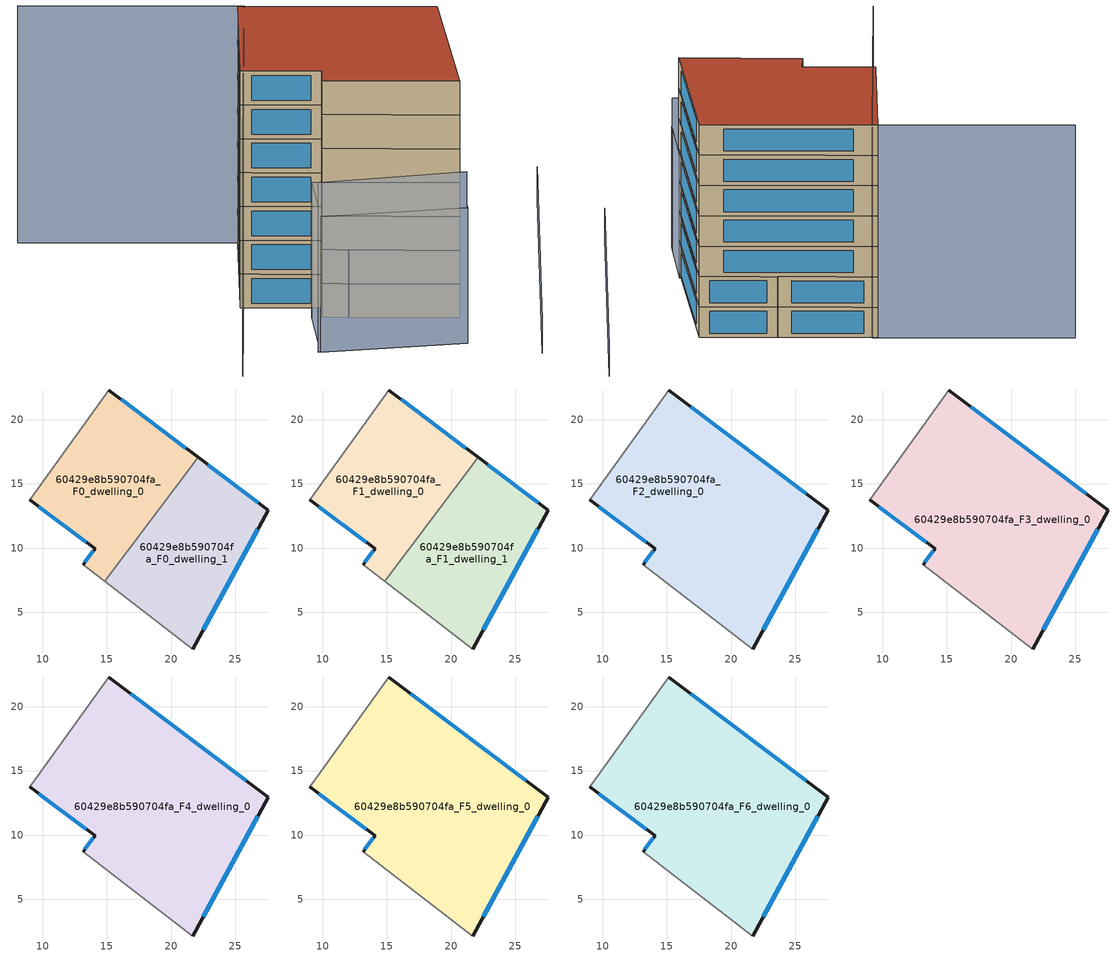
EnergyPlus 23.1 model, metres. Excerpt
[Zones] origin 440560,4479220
60429e8b590704fa_F0_dwelling_0
 floor ground (EU_floor_Construction): 22.1,17.06 14.83,7.43 13.15,8.73 14.08,9.95 9,13.75 9.15,13.96 15.15,22.31 z0
 wall outside (EU_wall_Construction): 9,13.75 14.08,9.95 13.15,8.73 / 22.1,17.06 15.15,22.31 z0:3
 wall adiabatic (EU_wall_Construction): 15.15,22.31 9.15,13.96 9,13.75 / 13.15,8.73 14.83,7.43 z0:3
 wall to 60429e8b590704fa_F0_dwelling_1 (EU_wall_Construction): 14.83,7.43 22.1,17.06 z0:3
 window (EU_Window_Construction): 13.95,9.78 13.28,8.9 / 9.71,13.23 13.37,10.48 / 21.13,17.79 16.11,21.58 z0.42:2.58
60429e8b590704fa_F0_dwelling_1
 floor ground (EU_floor_Construction): 27.54,12.95 21.68,2.15 14.83,7.43 22.1,17.06 z0
 wall outside (EU_wall_Construction): 21.68,2.15 27.54,12.95 22.1,17.06 z0:3
 wall adiabatic (EU_wall_Construction): 14.83,7.43 21.68,2.15 z0:3
 window (EU_Window_Construction): 26.78,13.52 22.85,16.49 / 22.49,3.65 26.72,11.45 z0.42:2.58
60429e8b590704fa_F1_dwelling_0
 floor to 60429e8b590704fa_F0_dwelling_0 (EU_floor_Construction): 22.1,17.06 14.83,7.43 13.15,8.73 14.08,9.95 9,13.75 9.15,13.96 15.15,22.31 z3
 wall outside (EU_wall_Construction): 9,13.75 14.08,9.95 13.15,8.73 / 22.1,17.06 15.15,22.31 z3:6
 wall adiabatic (EU_wall_Construction): 15.15,22.31 9.15,13.96 9,13.75 / 13.15,8.73 14.83,7.43 z3:6
 wall to 60429e8b590704fa_F1_dwelling_1 (EU_wall_Construction): 14.83,7.43 22.1,17.06 z3:6
 window (EU_Window_Construction): 13.95,9.78 13.28,8.9 / 9.71,13.23 13.37,10.48 / 21.13,17.79 16.11,21.58 z3.42:5.58
60429e8b590704fa_F1_dwelling_1
 floor to 60429e8b590704fa_F0_dwelling_1 (EU_floor_Construction): 27.54,12.95 21.68,2.15 14.83,7.43 22.1,17.06 z3
 wall outside (EU_wall_Construction): 21.68,2.15 27.54,12.95 22.1,17.06 z3:6
 wall adiabatic (EU_wall_Construction): 14.83,7.43 21.68,2.15 z3:6
 window (EU_Window_Construction): 26.78,13.52 22.85,16.49 / 22.49,3.65 26.72,11.45 z3.42:5.58
60429e8b590704fa_F2_dwelling_0
 floor to 60429e8b590704fa_F1_dwelling_0 (EU_floor_Construction): 22.1,17.06 14.83,7.43 13.15,8.73 14.08,9.95 9,13.75 9.15,13.96 15.15,22.31 z6
 floor to 60429e8b590704fa_F1_dwelling_1 (EU_floor_Construction): 27.54,12.95 21.68,2.15 14.83,7.43 22.1,17.06 z6
 wall outside (EU_wall_Construction): 9,13.75 14.08,9.95 13.15,8.73 / 21.68,2.15 27.54,12.95 15.15,22.31 z6:9
 wall adiabatic (EU_wall_Construction): 15.15,22.31 9.15,13.96 9,13.75 / 13.15,8.73 21.68,2.15 z6:9
 window (EU_Window_Construction): 13.95,9.78 13.28,8.9 / 9.71,13.23 13.37,10.48 / 25.82,14.25 16.87,21.01 / 22.49,3.65 26.72,11.45 z6.42:8.58
60429e8b590704fa_F3_dwelling_0
 floor to 60429e8b590704fa_F2_dwelling_0 (EU_floor_Construction): 27.54,12.95 21.68,2.15 13.15,8.73 14.08,9.95 9,13.75 9.15,13.96 15.15,22.31 z9
 wall outside (EU_wall_Construction): 9,13.75 14.08,9.95 13.15,8.73 / 21.68,2.15 27.54,12.95 15.15,22.31 z9:12
 wall adiabatic (EU_wall_Construction): 15.15,22.31 9.15,13.96 9,13.75 / 13.15,8.73 21.68,2.15 z9:12
 window (EU_Window_Construction): 13.95,9.78 13.28,8.9 / 9.71,13.23 13.37,10.48 / 25.82,14.25 16.87,21.01 / 22.49,3.65 26.72,11.45 z9.42:11.58
60429e8b590704fa_F4_dwelling_0
 floor to 60429e8b590704fa_F3_dwelling_0 (EU_floor_Construction): 27.54,12.95 21.68,2.15 13.15,8.73 14.08,9.95 9,13.75 9.15,13.96 15.15,22.31 z12
 wall outside (EU_wall_Construction): 9,13.75 14.08,9.95 13.15,8.73 / 21.68,2.15 27.54,12.95 15.15,22.31 z12:15
 wall adiabatic (EU_wall_Construction): 15.15,22.31 9.15,13.96 9,13.75 / 13.15,8.73 21.68,2.15 z12:15
 window (EU_Window_Construction): 13.95,9.78 13.28,8.9 / 9.71,13.23 13.37,10.48 / 25.82,14.25 16.87,21.01 / 22.49,3.65 26.72,11.45 z12.42:14.58
60429e8b590704fa_F5_dwelling_0
 floor to 60429e8b590704fa_F4_dwelling_0 (EU_floor_Construction): 27.54,12.95 21.68,2.15 13.15,8.73 14.08,9.95 9,13.75 9.15,13.96 15.15,22.31 z15
 wall outside (EU_wall_Construction): 9,13.75 14.08,9.95 13.15,8.73 / 21.68,2.15 27.54,12.95 15.15,22.31 z15:18
 wall adiabatic (EU_wall_Construction): 15.15,22.31 9.15,13.96 9,13.75 / 13.15,8.73 21.68,2.15 z15:18
 window (EU_Window_Construction): 13.95,9.78 13.28,8.9 / 9.71,13.23 13.37,10.48 / 25.82,14.25 16.87,21.01 / 22.49,3.65 26.72,11.45 z15.42:17.58
60429e8b590704fa_F6_dwelling_0
 floor to 60429e8b590704fa_F5_dwelling_0 (EU_floor_Construction): 27.54,12.95 21.68,2.15 13.15,8.73 14.08,9.95 9,13.75 9.15,13.96 15.15,22.31 z18
 wall outside (EU_wall_Construction): 9,13.75 14.08,9.95 13.15,8.73 / 21.68,2.15 27.54,12.95 15.15,22.31 z18:21
 wall adiabatic (EU_wall_Construction): 15.15,22.31 9.15,13.96 9,13.75 / 13.15,8.73 21.68,2.15 z18:21
 window (EU_Window_Construction): 13.95,9.78 13.28,8.9 / 9.71,13.23 13.37,10.48 / 25.82,14.25 16.87,21.01 / 22.49,3.65 26.72,11.45 z18.42:20.58
 roof outside (EU_roof_Construction): 21.68,2.15 27.54,12.95 15.15,22.31 9.15,13.96 9,13.75 14.08,9.95 13.15,8.73 z21
shading: 23.37,-6.26 37.99,13.92 z0:3; 9.55,4.35 19.92,-1.1 z0:15; 19.71,-1.46 9.7,4.25 / 9.7,4.25 12.47,9.11 / 12.47,9.11 22.48,3.4 / 22.48,3.4 19.71,-1.46 z0:12; 1.48,32.63 15.54,22.01 / 15.54,22.01 2.51,4.76 z0:21
[Building]
EU S2 Campaign: North Axis=0; Terrain=City; Solar Distribution=FullExterior
[Site:Location]
Madrid: Latitude=40.5; Longitude=-3.5; Time Zone=1; Elevation=609
[SizingPeriod:WeatherFileDays]
AnnualSizingPeriod: Begin Month=1; Begin Day of Month=1; End Month=12; End Day of Month=31; Day of Week for Start Day=Monday; Use Weather File Daylight Saving Period=No; Use Weather File Rain and Snow Indicators=No
[MATERIAL]
EU_InternalMass_Material: Roughness=MediumRough; Thickness=0.1; Conductivity=1; Density=1800; Specific Heat=900; Thermal Absorptance=0.9; Solar Absorptance=0.7; Visible Absorptance=0.7
[MATERIAL:NOMASS] Roughness=MediumRough; Thermal Absorptance=0.9; Solar Absorptance=0.7; Visible Absorptance=0.7
Name | Thermal Resistance
EU_wall_NoMass | 1.60022
EU_roof_NoMass | 1.57597
EU_floor_NoMass | 0.470652
[WINDOWMATERIAL:SIMPLEGLAZINGSYSTEM]
EU_Window_SimpleGlazing: UFactor=3.28802; Solar Heat Gain Coefficient=0.85; Visible Transmittance=0.85
[CONSTRUCTION]
EU_wall_Construction: EU_wall_NoMass
EU_roof_Construction: EU_roof_NoMass
EU_floor_Construction: EU_floor_NoMass
EU_InternalMass_Construction: EU_InternalMass_Material
EU_Window_Construction: EU_Window_SimpleGlazing
[ZONE] Type=1; Multiplier=1; Ceiling Height=autocalculate; Floor Area=autocalculate; Part of Total Floor Area=Yes
Name | Volume
60429e8b590704fa_F0_dwelling_0; 60429e8b590704fa_F1_dwelling_0 | 280.727
60429e8b590704fa_F2_dwelling_0; 60429e8b590704fa_F3_dwelling_0; 60429e8b590704fa_F4_dwelling_0; 60429e8b590704fa_F5_dwelling_0; 60429e8b590704fa_F6_dwelling_0 | 561.441
60429e8b590704fa_F0_dwelling_1; 60429e8b590704fa_F1_dwelling_1 | 280.724
[INTERNALMASS] Construction=EU_InternalMass_Construction
Name | Zone or ZoneList | Surface Area
60429e8b590704fa_F0_dwelling_0_EU_InternalMass | 60429e8b590704fa_F0_dwelling_0 | 93.5756
60429e8b590704fa_F0_dwelling_1_EU_InternalMass | 60429e8b590704fa_F0_dwelling_1 | 93.5748
60429e8b590704fa_F1_dwelling_0_EU_InternalMass | 60429e8b590704fa_F1_dwelling_0 | 93.5756
60429e8b590704fa_F1_dwelling_1_EU_InternalMass | 60429e8b590704fa_F1_dwelling_1 | 93.5748
60429e8b590704fa_F2_dwelling_0_EU_InternalMass | 60429e8b590704fa_F2_dwelling_0 | 187.147
60429e8b590704fa_F3_dwelling_0_EU_InternalMass | 60429e8b590704fa_F3_dwelling_0 | 187.147
60429e8b590704fa_F4_dwelling_0_EU_InternalMass | 60429e8b590704fa_F4_dwelling_0 | 187.147
60429e8b590704fa_F5_dwelling_0_EU_InternalMass | 60429e8b590704fa_F5_dwelling_0 | 187.147
60429e8b590704fa_F6_dwelling_0_EU_InternalMass | 60429e8b590704fa_F6_dwelling_0 | 187.147
[OTHEREQUIPMENT] Fuel Type=Electricity; Design Level Calculation Method=Watts/Area; Power per Zone Floor Area=1; Fraction Latent=0; Fraction Radiant=0; Fraction Lost=0; Carbon Dioxide Generation Rate=0; EndUse Subcategory=EU_Step8_InternalGains
Name | Zone or ZoneList or Space or SpaceList | Schedule
EU_Step8_InternalGain_60429e8b590704fa_F0_dwelling_0_f000 | 60429e8b590704fa_F0_dwelling_0 | EU_Step8_GainSchedule_60429e8b590704fa_F0_dwelling_0_f000
EU_Step8_InternalGain_60429e8b590704fa_F0_dwelling_1_f000 | 60429e8b590704fa_F0_dwelling_1 | EU_Step8_GainSchedule_60429e8b590704fa_F0_dwelling_1_f000
EU_Step8_InternalGain_60429e8b590704fa_F1_dwelling_0_f000 | 60429e8b590704fa_F1_dwelling_0 | EU_Step8_GainSchedule_60429e8b590704fa_F1_dwelling_0_f000
EU_Step8_InternalGain_60429e8b590704fa_F1_dwelling_1_f000 | 60429e8b590704fa_F1_dwelling_1 | EU_Step8_GainSchedule_60429e8b590704fa_F1_dwelling_1_f000
EU_Step8_InternalGain_60429e8b590704fa_F2_dwelling_0_f000 | 60429e8b590704fa_F2_dwelling_0 | EU_Step8_GainSchedule_60429e8b590704fa_F2_dwelling_0_f000
EU_Step8_InternalGain_60429e8b590704fa_F3_dwelling_0_f000 | 60429e8b590704fa_F3_dwelling_0 | EU_Step8_GainSchedule_60429e8b590704fa_F3_dwelling_0_f000
EU_Step8_InternalGain_60429e8b590704fa_F4_dwelling_0_f000 | 60429e8b590704fa_F4_dwelling_0 | EU_Step8_GainSchedule_60429e8b590704fa_F4_dwelling_0_f000
EU_Step8_InternalGain_60429e8b590704fa_F5_dwelling_0_f000 | 60429e8b590704fa_F5_dwelling_0 | EU_Step8_GainSchedule_60429e8b590704fa_F5_dwelling_0_f000
EU_Step8_InternalGain_60429e8b590704fa_F6_dwelling_0_f000 | 60429e8b590704fa_F6_dwelling_0 | EU_Step8_GainSchedule_60429e8b590704fa_F6_dwelling_0_f000
[ZONEVENTILATION:DESIGNFLOWRATE] Schedule=EU_AlwaysOn; Design Flow Rate Calculation Method=AirChanges/Hour; Air Changes per Hour=0.480704; Ventilation Type=Natural; Fan Pressure Rise=0; Fan Total Efficiency=1; Constant Term Coefficient=1; Temperature Term Coefficient=0; Velocity Term Coefficient=0; Velocity Squared Term Coefficient=0; Minimum Indoor Temperature=-100; Maximum Indoor Temperature=100; Delta Temperature=-100; Minimum Outdoor Temperature=-100; Maximum Outdoor Temperature=100; Maximum Wind Speed=40
Name | Zone or ZoneList or Space or SpaceList
EU_ConstantAir_60429e8b590704fa_F0_dwelling_0 | 60429e8b590704fa_F0_dwelling_0
EU_ConstantAir_60429e8b590704fa_F0_dwelling_1 | 60429e8b590704fa_F0_dwelling_1
EU_ConstantAir_60429e8b590704fa_F1_dwelling_0 | 60429e8b590704fa_F1_dwelling_0
EU_ConstantAir_60429e8b590704fa_F1_dwelling_1 | 60429e8b590704fa_F1_dwelling_1
EU_ConstantAir_60429e8b590704fa_F2_dwelling_0 | 60429e8b590704fa_F2_dwelling_0
EU_ConstantAir_60429e8b590704fa_F3_dwelling_0 | 60429e8b590704fa_F3_dwelling_0
EU_ConstantAir_60429e8b590704fa_F4_dwelling_0 | 60429e8b590704fa_F4_dwelling_0
EU_ConstantAir_60429e8b590704fa_F5_dwelling_0 | 60429e8b590704fa_F5_dwelling_0
EU_ConstantAir_60429e8b590704fa_F6_dwelling_0 | 60429e8b590704fa_F6_dwelling_0
[HVACTEMPLATE:THERMOSTAT] Constant Heating Setpoint=20; Constant Cooling Setpoint=50
EU_HeatOnly_60429e8b590704fa_F0_dwelling_0; EU_HeatOnly_60429e8b590704fa_F0_dwelling_1; EU_HeatOnly_60429e8b590704fa_F1_dwelling_0; EU_HeatOnly_60429e8b590704fa_F1_dwelling_1; EU_HeatOnly_60429e8b590704fa_F2_dwelling_0; EU_HeatOnly_60429e8b590704fa_F3_dwelling_0; EU_HeatOnly_60429e8b590704fa_F4_dwelling_0; EU_HeatOnly_60429e8b590704fa_F5_dwelling_0; EU_HeatOnly_60429e8b590704fa_F6_dwelling_0
[HVACTEMPLATE:ZONE:IDEALLOADSAIRSYSTEM] System Availability Schedule=EU_AlwaysOn; Maximum Heating Supply Air Temperature=50; Minimum Cooling Supply Air Temperature=13; Maximum Heating Supply Air Humidity Ratio=0.0156; Minimum Cooling Supply Air Humidity Ratio=0.0077; Heating Limit=NoLimit; Cooling Limit=NoLimit; Heating Availability Schedule=EU_AlwaysOn; Cooling Availability Schedule=EU_CoolingOff; Dehumidification Control Type=ConstantSensibleHeatRatio; Cooling Sensible Heat Ratio=0.7; Dehumidification Setpoint=60; Humidification Control Type=None; Humidification Setpoint=30; Outdoor Air Method=None; Outdoor Air Flow Rate per Person=0.00944; Outdoor Air Flow Rate per Zone Floor Area=0; Outdoor Air Flow Rate per Zone=0; Demand Controlled Ventilation Type=None; Outdoor Air Economizer Type=NoEconomizer; Heat Recovery Type=None; Sensible Heat Recovery Effectiveness=0.7; Latent Heat Recovery Effectiveness=0.65
Name | Template Thermostat
60429e8b590704fa_F0_dwelling_0 | EU_HeatOnly_60429e8b590704fa_F0_dwelling_0
60429e8b590704fa_F0_dwelling_1 | EU_HeatOnly_60429e8b590704fa_F0_dwelling_1
60429e8b590704fa_F1_dwelling_0 | EU_HeatOnly_60429e8b590704fa_F1_dwelling_0
60429e8b590704fa_F1_dwelling_1 | EU_HeatOnly_60429e8b590704fa_F1_dwelling_1
60429e8b590704fa_F2_dwelling_0 | EU_HeatOnly_60429e8b590704fa_F2_dwelling_0
60429e8b590704fa_F3_dwelling_0 | EU_HeatOnly_60429e8b590704fa_F3_dwelling_0
60429e8b590704fa_F4_dwelling_0 | EU_HeatOnly_60429e8b590704fa_F4_dwelling_0
60429e8b590704fa_F5_dwelling_0 | EU_HeatOnly_60429e8b590704fa_F5_dwelling_0
60429e8b590704fa_F6_dwelling_0 | EU_HeatOnly_60429e8b590704fa_F6_dwelling_0
[SIZING:ZONE] Zone Cooling Design Supply Air Temperature Input Method=SupplyAirTemperature; Zone Cooling Design Supply Air Temperature=13; Zone Heating Design Supply Air Temperature Input Method=SupplyAirTemperature; Zone Heating Design Supply Air Temperature=50; Zone Cooling Design Supply Air Humidity Ratio=0.008; Zone Heating Design Supply Air Humidity Ratio=0.008; Cooling Design Air Flow Method=DesignDay; Cooling Design Air Flow Rate=0; Cooling Minimum Air Flow per Zone Floor Area=0.000762; Cooling Minimum Air Flow=0; Cooling Minimum Air Flow Fraction=0.2; Heating Design Air Flow Method=DesignDay; Heating Design Air Flow Rate=0; Heating Maximum Air Flow per Zone Floor Area=0.002032; Heating Maximum Air Flow=0.141576; Heating Maximum Air Flow Fraction=0.3; Account for Dedicated Outdoor Air System=No; Dedicated Outdoor Air System Control Strategy=NeutralSupplyAir; Dedicated Outdoor Air Low Setpoint Temperature for Design=autosize; Dedicated Outdoor Air High Setpoint Temperature for Design=autosize; Zone Load Sizing Method=Sensible Load Only No Latent Load; Zone Latent Cooling Design Supply Air Humidity Ratio Input Method=HumidityRatioDifference; Zone Cooling Design Supply Air Humidity Ratio Difference=0.005; Zone Latent Heating Design Supply Air Humidity Ratio Input Method=HumidityRatioDifference; Zone Humidification Design Supply Air Humidity Ratio Difference=0.005
60429e8b590704fa_F0_dwelling_0; 60429e8b590704fa_F0_dwelling_1; 60429e8b590704fa_F1_dwelling_0; 60429e8b590704fa_F1_dwelling_1; 60429e8b590704fa_F2_dwelling_0; 60429e8b590704fa_F3_dwelling_0; 60429e8b590704fa_F4_dwelling_0; 60429e8b590704fa_F5_dwelling_0; 60429e8b590704fa_F6_dwelling_0
[SCHEDULE:CONSTANT]
Name | Hourly Value
EU_AlwaysOn | 1
EU_CoolingOff | 0
[SCHEDULE:FILE] Column Number=1; Rows to Skip at Top=0; Number of Hours of Data=8760; Column Separator=Comma; Interpolate to Timestep=No; Minutes per Item=60; Adjust Schedule for Daylight Savings=Yes
Name | File
EU_Step8_GainSchedule_60429e8b590704fa_F0_dwelling_0_f000 | ../../schedules/60429e8b590704fa/60429e8b590704fa_F0_dwelling_0_f000_gain.csv
EU_Step8_GainSchedule_60429e8b590704fa_F0_dwelling_1_f000 | ../../schedules/60429e8b590704fa/60429e8b590704fa_F0_dwelling_1_f000_gain.csv
EU_Step8_GainSchedule_60429e8b590704fa_F1_dwelling_0_f000 | ../../schedules/60429e8b590704fa/60429e8b590704fa_F1_dwelling_0_f000_gain.csv
EU_Step8_GainSchedule_60429e8b590704fa_F1_dwelling_1_f000 | ../../schedules/60429e8b590704fa/60429e8b590704fa_F1_dwelling_1_f000_gain.csv
EU_Step8_GainSchedule_60429e8b590704fa_F2_dwelling_0_f000 | ../../schedules/60429e8b590704fa/60429e8b590704fa_F2_dwelling_0_f000_gain.csv
EU_Step8_GainSchedule_60429e8b590704fa_F3_dwelling_0_f000 | ../../schedules/60429e8b590704fa/60429e8b590704fa_F3_dwelling_0_f000_gain.csv
EU_Step8_GainSchedule_60429e8b590704fa_F4_dwelling_0_f000 | ../../schedules/60429e8b590704fa/60429e8b590704fa_F4_dwelling_0_f000_gain.csv
EU_Step8_GainSchedule_60429e8b590704fa_F5_dwelling_0_f000 | ../../schedules/60429e8b590704fa/60429e8b590704fa_F5_dwelling_0_f000_gain.csv
EU_Step8_GainSchedule_60429e8b590704fa_F6_dwelling_0_f000 | ../../schedules/60429e8b590704fa/60429e8b590704fa_F6_dwelling_0_f000_gain.csv
